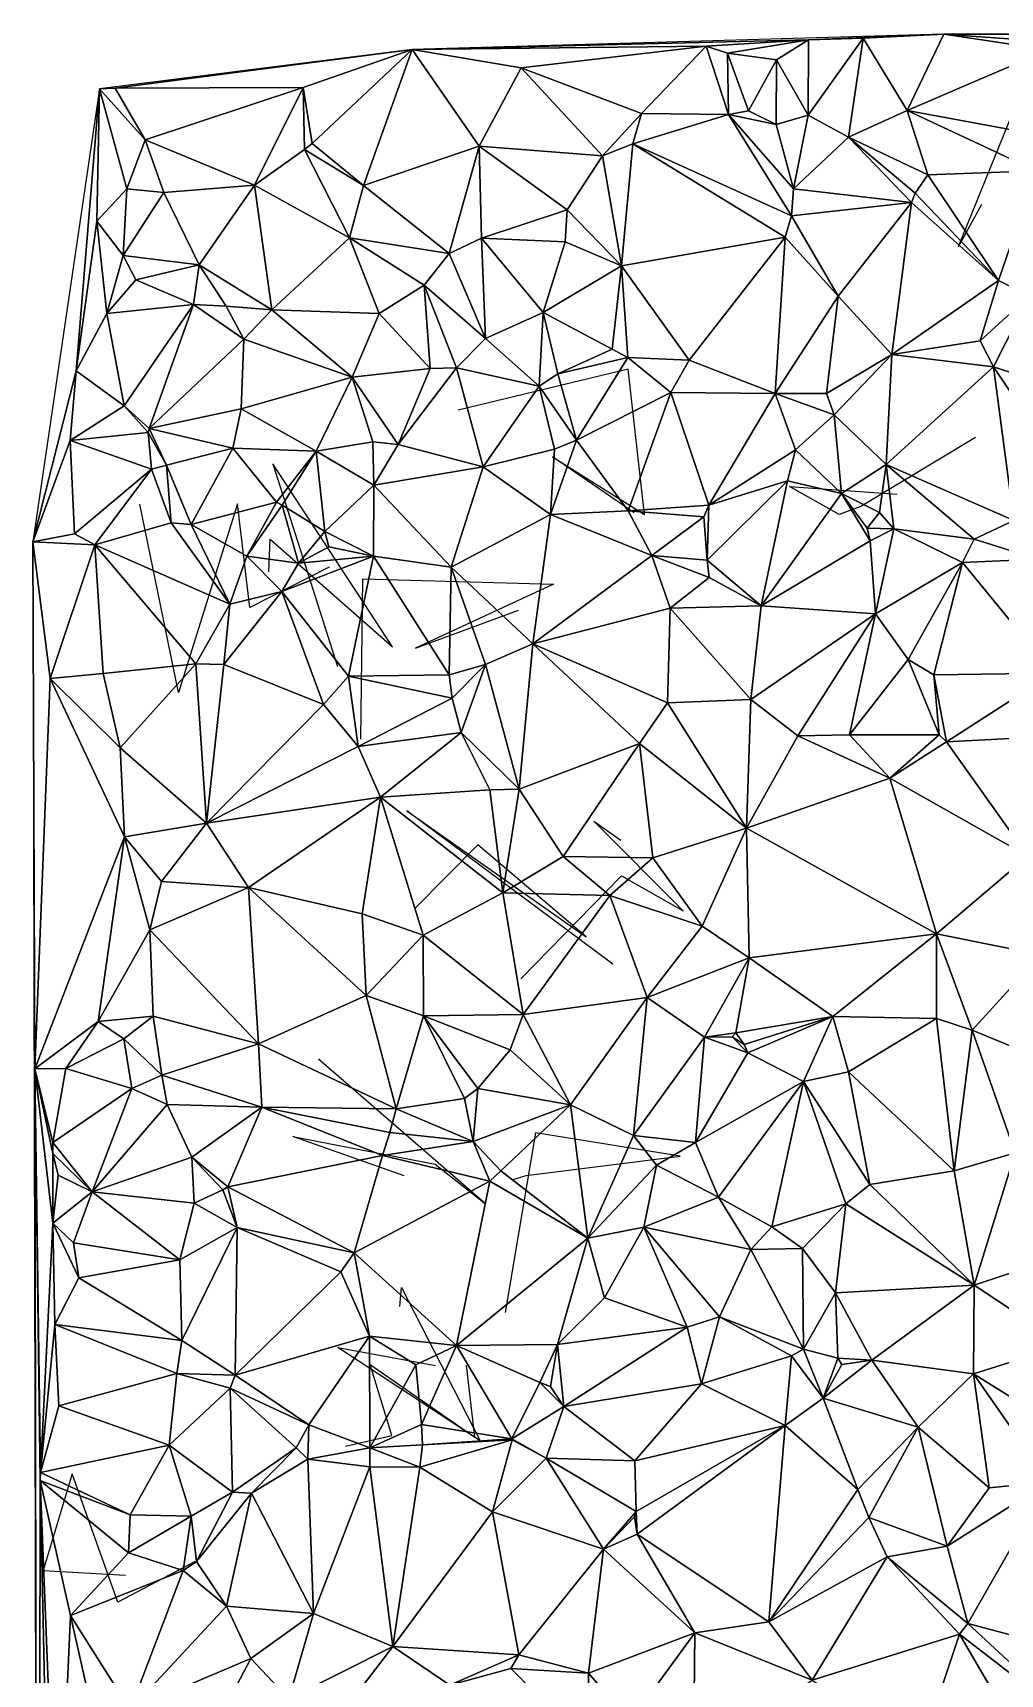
# Model space of a CAD drawing. Header units: metres. Extents: x -15.5 to 15, y -15.7 to 15.
# Drawn here: x -14.99 to -6.21, y 0.09 to 14.99 of the extents above; entities that cross this region are included whole.
import ezdxf

# ---------------------------------------------------------------- set-up
doc = ezdxf.new("R2010")
doc.units = ezdxf.units.M
doc.layers.add('CRACKS', color=1, linetype='Continuous')
doc.layers.add('STREET_MESH', color=7, linetype='Continuous')

msp = doc.modelspace()

# ---------------------------------------------------------------- linework, layer by layer
at = {"layer": 'CRACKS'}
for points in [[(-6.38, 13.43, 0.1), (-6.589, 13.05, 0.1), (-6.098, 14.258, 0.1), (-5.732, 13.094, 0.1), (-5.755, 13.486, 0.1)], [(-9.532, 10.633, 0.1), (-10.274, 11.141, 0.1), (-9.438, 10.619, 0.1), (-9.586, 11.937, 0.1), (-11.129, 11.565, 0.1)], [(-6.434, 11.316, 0.1), (-7.473, 10.69, 0.1), (-7.672, 10.617, 0.1), (-8.122, 10.873, 0.1), (-7.145, 10.802, 0.1)], [(-12.849, 10.096, 0.1), (-12.837, 10.393, 0.1), (-11.727, 9.418, 0.1), (-12.811, 11.079, 0.1), (-12.226, 9.239, 0.1)], [(-12.302, 10.14, 0.1), (-13.022, 9.773, 0.1), (-13.134, 10.714, 0.1), (-13.67, 9.003, 0.1), (-14.021, 10.711, 0.1)], [(-12.013, 8.578, 0.1), (-11.994, 10.035, 0.1), (-10.265, 9.985, 0.1), (-11.516, 9.404, 0.1), (-10.583, 9.75, 0.1)], [(-9.725, 6.537, 0.1), (-11.597, 7.929, 0.1), (-9.968, 6.784, 0.1), (-10.95, 7.618, 0.1), (-11.521, 7.044, 0.1)], [(-10.56, 6.403, 0.1), (-9.648, 7.339, 0.1), (-9.087, 7.021, 0.1), (-9.897, 7.835, 0.1), (-9.653, 7.662, 0.1)], [(-11.62, 4.616, 0.1), (-12.63, 4.973, 0.1), (-11.338, 4.72, 0.1), (-10.882, 4.36, 0.1), (-12.399, 5.674, 0.1)], [(-10.631, 4.583, 0.1), (-10.513, 4.619, 0.1), (-9.113, 4.794, 0.1), (-10.429, 5.004, 0.1), (-10.703, 3.376, 0.1)], [(-11.66, 3.429, 0.1), (-11.644, 3.602, 0.1), (-10.93, 2.211, 0.1), (-12.222, 3.058, 0.1), (-11.337, 2.893, 0.1)], [(-12.154, 2.162, 0.1), (-11.733, 2.258, 0.1), (-11.929, 2.903, 0.1), (-10.977, 2.243, 0.1), (-11.055, 2.898, 0.1)], [(-13.518, 1.115, 0.1), (-14.218, 0.745, 0.1), (-14.635, 1.91, 0.1), (-14.898, 1.034, 0.1), (-14.151, 0.99, 0.1)]]:
    msp.add_polyline3d(points, dxfattribs=at)
at = {"layer": 'STREET_MESH'}
for points in [[(-7.95, 14.926), (-6.72, 14.978), (-11.546, 14.838)], [(-8.878, 14.87), (-7.95, 14.926), (-11.546, 14.838)], [(-8.686, 14.805), (-7.95, 14.926), (-8.878, 14.87)], [(-7.95, 14.926), (-8.686, 14.805), (-8.239, 14.745)], [(-7.951, 14.242), (-7.95, 14.926), (-8.239, 14.745)], [(-7.95, 14.926), (-7.951, 14.242), (-7.453, 14.942)], [(-7.951, 14.242), (-7.585, 14.042), (-7.453, 14.942)], [(-6.72, 14.978), (-7.95, 14.926), (-7.453, 14.942)], [(-7.585, 14.042), (-7.053, 14.285), (-7.453, 14.942)], [(-7.053, 14.285), (-6.72, 14.978), (-7.453, 14.942)], [(-6.72, 14.978), (-7.053, 14.285), (-5.77, 14.834)], [(-6.72, 14.978), (0.881, 14.967), (2.679, 14.99)], [(-3.368, 14.735), (-6.72, 14.978), (-5.77, 14.834)], [(-6.72, 14.978), (-3.368, 14.735), (0.881, 14.967)], [(-14.243, 14.488), (-11.546, 14.838), (-14.385, 14.48)], [(-14.243, 14.488), (-12.538, 14.494), (-11.546, 14.838)], [(-12.538, 14.494), (-12.454, 13.984), (-11.546, 14.838)], [(-12.454, 13.984), (-11.989, 13.604), (-11.546, 14.838)], [(-11.989, 13.604), (-10.94, 13.962), (-11.546, 14.838)], [(-10.557, 14.671), (-8.878, 14.87), (-11.546, 14.838)], [(-10.94, 13.962), (-10.557, 14.671), (-11.546, 14.838)], [(-10.557, 14.671), (-9.464, 14.257), (-8.878, 14.87)], [(-9.464, 14.257), (-8.676, 14.248), (-8.878, 14.87)], [(-8.676, 14.248), (-8.686, 14.805), (-8.878, 14.87)], [(-8.686, 14.805), (-8.493, 14.282), (-8.239, 14.745)], [(-8.493, 14.282), (-8.686, 14.805), (-8.676, 14.248)], [(-7.053, 14.285), (-5.661, 14.029), (-5.77, 14.834)], [(-10.557, 14.671), (-10.94, 13.962), (-9.82, 13.874)], [(-9.464, 14.257), (-10.557, 14.671), (-9.82, 13.874)], [(-8.493, 14.282), (-8.243, 14.158), (-8.239, 14.745)], [(-8.243, 14.158), (-7.951, 14.242), (-8.239, 14.745)], [(-14.598, 11.923), (-14.385, 14.48), (-14.991, 10.37)], [(-14.598, 11.923), (-14.41, 13.279), (-14.385, 14.48)], [(-14.41, 13.279), (-14.138, 13.574), (-14.385, 14.48)], [(-13.972, 14.017), (-14.243, 14.488), (-14.385, 14.48)], [(-14.138, 13.574), (-13.972, 14.017), (-14.385, 14.48)], [(-14.243, 14.488), (-13.972, 14.017), (-12.538, 14.494)], [(-12.538, 14.494), (-13.972, 14.017), (-12.978, 13.607)], [(-12.526, 13.931), (-12.538, 14.494), (-12.978, 13.607)], [(-12.526, 13.931), (-12.454, 13.984), (-12.538, 14.494)], [(-9.543, 13.981), (-9.464, 14.257), (-9.82, 13.874)], [(-9.464, 14.257), (-9.543, 13.981), (-8.676, 14.248)], [(-9.543, 13.981), (-8.105, 13.33), (-8.676, 14.248)], [(-8.243, 14.158), (-8.493, 14.282), (-8.676, 14.248)], [(-8.085, 13.574), (-8.243, 14.158), (-8.676, 14.248)], [(-8.105, 13.33), (-8.085, 13.574), (-8.676, 14.248)], [(-8.085, 13.574), (-7.951, 14.242), (-8.243, 14.158)], [(-7.951, 14.242), (-8.085, 13.574), (-7.585, 14.042)], [(-7.585, 14.042), (-6.866, 13.702), (-7.053, 14.285)], [(-7.053, 14.285), (-5.882, 13.736), (-5.661, 14.029)], [(-7.053, 14.285), (-6.866, 13.702), (-5.882, 13.736)], [(-14.138, 13.574), (-13.801, 13.54), (-13.972, 14.017)], [(-13.972, 14.017), (-13.801, 13.54), (-12.978, 13.607)], [(-7.585, 14.042), (-8.085, 13.574), (-7.014, 13.45)], [(-7.585, 14.042), (-6.982, 13.533), (-6.866, 13.702)], [(-6.982, 13.533), (-7.585, 14.042), (-7.014, 13.45)], [(-12.116, 13.129), (-12.526, 13.931), (-12.978, 13.607)], [(-12.526, 13.931), (-11.989, 13.604), (-12.454, 13.984)], [(-11.989, 13.604), (-12.526, 13.931), (-12.116, 13.129)], [(-11.989, 13.604), (-11.211, 12.986), (-10.94, 13.962)], [(-11.211, 12.986), (-10.918, 13.125), (-10.94, 13.962)], [(-10.94, 13.962), (-10.14, 13.383), (-9.82, 13.874)], [(-10.918, 13.125), (-10.14, 13.383), (-10.94, 13.962)], [(-10.14, 13.383), (-9.646, 12.876), (-9.82, 13.874)], [(-9.646, 12.876), (-9.543, 13.981), (-9.82, 13.874)], [(-8.16, 13.135), (-9.543, 13.981), (-9.646, 12.876)], [(-8.16, 13.135), (-8.105, 13.33), (-9.543, 13.981)], [(-6.866, 13.702), (-6.224, 12.741), (-5.882, 13.736)], [(-6.224, 12.741), (-5.942, 12.604), (-5.882, 13.736)], [(-14.138, 13.574), (-14.41, 13.279), (-14.17, 12.97)], [(-13.801, 13.54), (-14.138, 13.574), (-14.17, 12.97)], [(-13.801, 13.54), (-13.482, 12.885), (-12.978, 13.607)], [(-13.482, 12.885), (-12.821, 12.475), (-12.978, 13.607)], [(-12.821, 12.475), (-12.116, 13.129), (-12.978, 13.607)], [(-11.211, 12.986), (-11.989, 13.604), (-12.116, 13.129)], [(-8.085, 13.574), (-8.105, 13.33), (-7.014, 13.45)], [(-6.866, 13.702), (-6.982, 13.533), (-6.224, 12.741)], [(-13.482, 12.885), (-13.801, 13.54), (-14.17, 12.97)], [(-8.105, 13.33), (-7.68, 12.598), (-7.014, 13.45)], [(-7.014, 13.45), (-7.68, 12.598), (-7.193, 12.071)], [(-6.224, 12.741), (-7.014, 13.45), (-7.193, 12.071)], [(-6.982, 13.533), (-7.014, 13.45), (-6.224, 12.741)], [(-14.318, 12.441), (-14.41, 13.279), (-14.598, 11.923)], [(-14.41, 13.279), (-14.318, 12.441), (-14.17, 12.97)], [(-10.14, 13.383), (-10.918, 13.125), (-10.158, 13.094)], [(-9.646, 12.876), (-10.14, 13.383), (-10.158, 13.094)], [(-7.68, 12.598), (-8.105, 13.33), (-8.16, 13.135)], [(-12.116, 13.129), (-12.821, 12.475), (-11.847, 12.441)], [(-11.438, 12.7), (-12.116, 13.129), (-11.847, 12.441)], [(-11.438, 12.7), (-11.211, 12.986), (-12.116, 13.129)], [(-10.882, 12.216), (-10.918, 13.125), (-11.211, 12.986)], [(-10.158, 13.094), (-10.918, 13.125), (-10.359, 12.452)], [(-10.918, 13.125), (-10.882, 12.216), (-10.359, 12.452)], [(-8.16, 13.135), (-9.646, 12.876), (-9.033, 12.02)], [(-8.252, 11.716), (-8.16, 13.135), (-9.033, 12.02)], [(-7.68, 12.598), (-8.16, 13.135), (-8.252, 11.716)], [(-14.318, 12.441), (-14.055, 12.747), (-14.17, 12.97)], [(-14.055, 12.747), (-13.482, 12.885), (-14.17, 12.97)], [(-11.438, 12.7), (-10.882, 12.216), (-11.211, 12.986)], [(-9.646, 12.876), (-10.158, 13.094), (-10.359, 12.452)], [(-14.055, 12.747), (-13.533, 12.524), (-13.482, 12.885)], [(-13.482, 12.885), (-13.533, 12.524), (-13.235, 12.51)], [(-12.821, 12.475), (-13.482, 12.885), (-13.235, 12.51)], [(-9.733, 12.119), (-9.646, 12.876), (-10.359, 12.452)], [(-9.733, 12.119), (-9.588, 12.042), (-9.646, 12.876)], [(-9.646, 12.876), (-9.588, 12.042), (-9.033, 12.02)], [(-13.533, 12.524), (-14.055, 12.747), (-14.318, 12.441)], [(-11.385, 11.942), (-11.438, 12.7), (-11.847, 12.441)], [(-11.438, 12.7), (-11.385, 11.942), (-11.144, 11.95)], [(-10.882, 12.216), (-11.438, 12.7), (-11.144, 11.95)], [(-6.39, 12.195), (-6.224, 12.741), (-7.193, 12.071)], [(-6.39, 12.195), (-5.942, 12.604), (-6.224, 12.741)], [(-13.533, 12.524), (-14.318, 12.441), (-14.163, 11.605)], [(-13.936, 11.398), (-13.533, 12.524), (-14.163, 11.605)], [(-13.074, 12.21), (-13.533, 12.524), (-13.936, 11.398)], [(-13.533, 12.524), (-13.074, 12.21), (-13.235, 12.51)], [(-7.785, 11.715), (-7.68, 12.598), (-8.252, 11.716)], [(-7.68, 12.598), (-7.785, 11.715), (-7.193, 12.071)], [(-5.942, 12.604), (-6.39, 12.195), (-6.27, 11.957)], [(-5.607, 11.741), (-5.942, 12.604), (-6.27, 11.957)], [(-14.163, 11.605), (-14.318, 12.441), (-14.598, 11.923)], [(-13.074, 12.21), (-12.821, 12.475), (-13.235, 12.51)], [(-12.093, 11.865), (-12.821, 12.475), (-13.074, 12.21)], [(-12.821, 12.475), (-12.093, 11.865), (-11.847, 12.441)], [(-12.093, 11.865), (-11.385, 11.942), (-11.847, 12.441)], [(-10.882, 12.216), (-10.393, 11.784), (-10.359, 12.452)], [(-10.393, 11.784), (-10.224, 11.894), (-10.359, 12.452)], [(-10.224, 11.894), (-9.733, 12.119), (-10.359, 12.452)], [(-10.393, 11.784), (-10.882, 12.216), (-11.144, 11.95)], [(-13.074, 12.21), (-13.936, 11.398), (-13.099, 11.577)], [(-12.093, 11.865), (-13.074, 12.21), (-13.099, 11.577)], [(-9.588, 12.042), (-9.733, 12.119), (-10.224, 11.894)], [(-7.785, 11.715), (-7.716, 11.521), (-7.193, 12.071)], [(-7.716, 11.521), (-7.244, 11.071), (-7.193, 12.071)], [(-7.244, 11.071), (-6.27, 11.957), (-7.193, 12.071)], [(-6.27, 11.957), (-6.39, 12.195), (-7.193, 12.071)], [(-14.652, 11.29), (-14.598, 11.923), (-14.991, 10.37)], [(-14.652, 11.29), (-14.163, 11.605), (-14.598, 11.923)], [(-11.675, 11.252), (-11.385, 11.942), (-12.093, 11.865)], [(-11.675, 11.252), (-10.903, 11.049), (-11.144, 11.95)], [(-11.385, 11.942), (-11.675, 11.252), (-11.144, 11.95)], [(-10.903, 11.049), (-10.393, 11.784), (-11.144, 11.95)], [(-10.055, 11.291), (-9.588, 12.042), (-10.224, 11.894)], [(-9.588, 12.042), (-10.055, 11.291), (-9.198, 11.724)], [(-9.588, 12.042), (-9.198, 11.724), (-9.033, 12.02)], [(-9.198, 11.724), (-8.252, 11.716), (-9.033, 12.02)], [(-7.244, 11.071), (-6.085, 10.564), (-6.27, 11.957)], [(-5.624, 11), (-5.607, 11.741), (-6.27, 11.957)], [(-6.085, 10.564), (-5.624, 11), (-6.27, 11.957)], [(-12.42, 11.192), (-12.093, 11.865), (-13.099, 11.577)], [(-12.42, 11.192), (-11.905, 11.278), (-12.093, 11.865)], [(-11.905, 11.278), (-11.675, 11.252), (-12.093, 11.865)], [(-10.393, 11.784), (-10.903, 11.049), (-10.256, 11.211)], [(-10.055, 11.291), (-10.224, 11.894), (-10.393, 11.784)], [(-10.055, 11.291), (-10.393, 11.784), (-10.256, 11.211)], [(-10.055, 11.291), (-9.585, 10.65), (-9.198, 11.724)], [(-9.585, 10.65), (-8.855, 10.701), (-9.198, 11.724)], [(-8.855, 10.701), (-8.252, 11.716), (-9.198, 11.724)], [(-8.066, 11.205), (-8.252, 11.716), (-8.855, 10.701)], [(-8.066, 11.205), (-7.716, 11.521), (-8.252, 11.716)], [(-7.716, 11.521), (-7.785, 11.715), (-8.252, 11.716)], [(-13.943, 11.363), (-14.163, 11.605), (-14.652, 11.29)], [(-13.943, 11.363), (-13.936, 11.398), (-14.163, 11.605)], [(-13.936, 11.398), (-13.174, 11.221), (-13.099, 11.577)], [(-13.174, 11.221), (-12.42, 11.192), (-13.099, 11.577)], [(-7.65, 10.807), (-7.716, 11.521), (-8.066, 11.205)], [(-7.716, 11.521), (-7.65, 10.807), (-7.244, 11.071)], [(-13.943, 11.363), (-14.652, 11.29), (-13.915, 11.029)], [(-13.943, 11.363), (-13.779, 11.065), (-13.936, 11.398)], [(-13.779, 11.065), (-13.943, 11.363), (-13.915, 11.029)], [(-13.779, 11.065), (-13.174, 11.221), (-13.936, 11.398)], [(-14.612, 10.442), (-14.652, 11.29), (-14.991, 10.37)], [(-14.652, 11.29), (-14.612, 10.442), (-13.915, 11.029)], [(-13.554, 10.528), (-13.174, 11.221), (-13.779, 11.065)], [(-13.174, 11.221), (-13.554, 10.528), (-12.778, 10.731)], [(-12.42, 11.192), (-13.174, 11.221), (-12.778, 10.731)], [(-12.726, 10.701), (-12.42, 11.192), (-12.778, 10.731)], [(-12.726, 10.701), (-12.339, 10.463), (-12.42, 11.192)], [(-11.905, 11.278), (-12.42, 11.192), (-11.895, 10.884)], [(-12.42, 11.192), (-12.339, 10.463), (-11.895, 10.884)], [(-11.675, 11.252), (-11.905, 11.278), (-11.895, 10.884)], [(-10.903, 11.049), (-11.675, 11.252), (-11.895, 10.884)], [(-10.903, 11.049), (-10.292, 10.619), (-10.256, 11.211)], [(-10.292, 10.619), (-10.055, 11.291), (-10.256, 11.211)], [(-10.292, 10.619), (-9.585, 10.65), (-10.055, 11.291)], [(-8.141, 10.922), (-8.066, 11.205), (-8.855, 10.701)], [(-7.65, 10.807), (-8.066, 11.205), (-8.141, 10.922)], [(-14.612, 10.442), (-14.427, 10.342), (-13.915, 11.029)], [(-14.427, 10.342), (-13.734, 10.543), (-13.915, 11.029)], [(-13.734, 10.543), (-13.779, 11.065), (-13.915, 11.029)], [(-13.734, 10.543), (-13.554, 10.528), (-13.779, 11.065)], [(-11.192, 10.139), (-10.903, 11.049), (-11.895, 10.884)], [(-10.292, 10.619), (-10.903, 11.049), (-11.192, 10.139)], [(-7.65, 10.807), (-7.306, 10.637), (-7.244, 11.071)], [(-7.306, 10.637), (-7.175, 10.489), (-7.244, 11.071)], [(-7.244, 11.071), (-6.444, 10.394), (-6.085, 10.564)], [(-7.175, 10.489), (-6.444, 10.394), (-7.244, 11.071)], [(-12.339, 10.463), (-11.899, 10.239), (-11.895, 10.884)], [(-11.899, 10.239), (-11.192, 10.139), (-11.895, 10.884)], [(-8.869, 10.203), (-8.141, 10.922), (-8.855, 10.701)], [(-8.869, 10.203), (-8.379, 9.789), (-8.141, 10.922)], [(-8.379, 9.789), (-7.65, 10.807), (-8.141, 10.922)], [(-12.778, 10.731), (-13.554, 10.528), (-13.048, 10.239)], [(-12.726, 10.701), (-12.778, 10.731), (-13.048, 10.239)], [(-7.391, 10.378), (-7.65, 10.807), (-8.379, 9.789)], [(-7.65, 10.807), (-7.417, 10.494), (-7.306, 10.637)], [(-7.391, 10.378), (-7.417, 10.494), (-7.65, 10.807)], [(-12.579, 10.175), (-12.726, 10.701), (-13.048, 10.239)], [(-12.579, 10.175), (-12.339, 10.463), (-12.726, 10.701)], [(-10.452, 9.444), (-10.292, 10.619), (-11.192, 10.139)], [(-10.452, 9.444), (-9.372, 10.246), (-10.292, 10.619)], [(-9.372, 10.246), (-9.585, 10.65), (-10.292, 10.619)], [(-9.585, 10.65), (-8.901, 10.596), (-8.855, 10.701)], [(-9.372, 10.246), (-8.901, 10.596), (-9.585, 10.65)], [(-8.869, 10.203), (-8.901, 10.596), (-9.372, 10.246)], [(-8.901, 10.596), (-8.869, 10.203), (-8.855, 10.701)], [(-7.417, 10.494), (-7.175, 10.489), (-7.306, 10.637)], [(-14.427, 10.342), (-14.612, 10.442), (-14.991, 10.37)], [(-13.203, 9.803), (-13.734, 10.543), (-14.427, 10.342)], [(-13.203, 9.803), (-13.554, 10.528), (-13.734, 10.543)], [(-13.554, 10.528), (-13.203, 9.803), (-13.048, 10.239)], [(-12.579, 10.175), (-12.304, 10.323), (-12.339, 10.463)], [(-12.339, 10.463), (-12.304, 10.323), (-11.899, 10.239)], [(-7.417, 10.494), (-7.391, 10.378), (-7.175, 10.489)], [(-7.175, 10.489), (-7.391, 10.378), (-7.34, 9.717)], [(-6.55, 10.183), (-7.175, 10.489), (-7.34, 9.717)], [(-6.444, 10.394), (-7.175, 10.489), (-6.55, 10.183)], [(-6.444, 10.394), (-5.868, 10.213), (-6.085, 10.564)], [(-14.942, -10.753), (-14.972, 5.587), (-14.991, 10.37)], [(-14.972, 5.587), (-14.835, 9.13), (-14.991, 10.37)], [(-14.835, 9.13), (-14.427, 10.342), (-14.991, 10.37)], [(-14.351, 9.175), (-14.427, 10.342), (-14.835, 9.13)], [(-13.51, 9.262), (-14.427, 10.342), (-14.351, 9.175)], [(-13.51, 9.262), (-13.203, 9.803), (-14.427, 10.342)], [(-12.304, 10.323), (-12.579, 10.175), (-11.899, 10.239)], [(-7.391, 10.378), (-8.379, 9.789), (-7.34, 9.717)], [(-6.444, 10.394), (-6.55, 10.183), (-5.868, 10.213)], [(-13.048, 10.239), (-13.203, 9.803), (-12.732, 9.919)], [(-12.579, 10.175), (-13.048, 10.239), (-12.732, 9.919)], [(-12.126, 9.15), (-11.899, 10.239), (-12.732, 9.919)], [(-11.899, 10.239), (-12.579, 10.175), (-12.732, 9.919)], [(-12.126, 9.15), (-11.21, 9.161), (-11.899, 10.239)], [(-11.899, 10.239), (-11.21, 9.161), (-11.192, 10.139)], [(-11.192, 10.139), (-11.21, 9.161), (-10.883, 9.255)], [(-10.452, 9.444), (-11.192, 10.139), (-10.883, 9.255)], [(-9.206, 9.767), (-9.372, 10.246), (-10.452, 9.444)], [(-8.851, 10.046), (-8.869, 10.203), (-9.372, 10.246)], [(-9.206, 9.767), (-8.851, 10.046), (-9.372, 10.246)], [(-8.869, 10.203), (-8.851, 10.046), (-8.379, 9.789)], [(-7.045, 9.302), (-6.55, 10.183), (-7.34, 9.717)], [(-6.55, 10.183), (-7.045, 9.302), (-6.812, 9.163)], [(-6.55, 10.183), (-6.812, 9.163), (-5.729, 9.178)], [(-5.868, 10.213), (-6.55, 10.183), (-5.729, 9.178)], [(-8.851, 10.046), (-9.206, 9.767), (-8.379, 9.789)], [(-13.257, 9.257), (-12.351, 8.892), (-12.732, 9.919)], [(-13.203, 9.803), (-13.257, 9.257), (-12.732, 9.919)], [(-12.351, 8.892), (-12.126, 9.15), (-12.732, 9.919)], [(-13.203, 9.803), (-13.51, 9.262), (-13.257, 9.257)], [(-9.23, 8.909), (-9.206, 9.767), (-10.452, 9.444)], [(-9.206, 9.767), (-9.23, 8.909), (-8.474, 8.938)], [(-8.379, 9.789), (-9.206, 9.767), (-8.474, 8.938)], [(-8.379, 9.789), (-8.474, 8.938), (-7.34, 9.717)], [(-8.474, 8.938), (-8.045, 8.609), (-7.34, 9.717)], [(-8.045, 8.609), (-7.577, 8.619), (-7.34, 9.717)], [(-7.577, 8.619), (-7.045, 9.302), (-7.34, 9.717)], [(-10.576, 8.124), (-10.452, 9.444), (-10.883, 9.255)], [(-10.452, 9.444), (-10.576, 8.124), (-9.483, 8.54)], [(-9.23, 8.909), (-10.452, 9.444), (-9.483, 8.54)], [(-14.198, 8.501), (-13.51, 9.262), (-14.351, 9.175)], [(-13.51, 9.262), (-14.198, 8.501), (-13.413, 7.816)], [(-13.257, 9.257), (-13.51, 9.262), (-13.413, 7.816)], [(-12.351, 8.892), (-13.257, 9.257), (-13.413, 7.816)], [(-11.21, 9.161), (-11.183, 8.951), (-10.883, 9.255)], [(-10.883, 9.255), (-11.183, 8.951), (-11.101, 8.639)], [(-10.576, 8.124), (-10.883, 9.255), (-11.101, 8.639)], [(-7.045, 9.302), (-7.577, 8.619), (-6.763, 8.618)], [(-6.812, 9.163), (-7.045, 9.302), (-6.763, 8.618)], [(-14.159, 7.693), (-14.835, 9.13), (-14.972, 5.587)], [(-14.198, 8.501), (-14.351, 9.175), (-14.835, 9.13)], [(-14.159, 7.693), (-14.198, 8.501), (-14.835, 9.13)], [(-12.126, 9.15), (-12.351, 8.892), (-12.037, 8.512)], [(-11.21, 9.161), (-12.126, 9.15), (-11.183, 8.951)], [(-11.183, 8.951), (-12.126, 9.15), (-12.037, 8.512)], [(-6.812, 9.163), (-6.697, 8.555), (-5.729, 9.178)], [(-6.697, 8.555), (-6.812, 9.163), (-6.763, 8.618)], [(-5.729, 9.178), (-6.697, 8.555), (-5.422, 8.621)], [(-11.183, 8.951), (-12.037, 8.512), (-11.101, 8.639)], [(-12.037, 8.512), (-12.351, 8.892), (-13.413, 7.816)], [(-9.23, 8.909), (-9.483, 8.54), (-8.513, 7.771)], [(-8.474, 8.938), (-9.23, 8.909), (-8.513, 7.771)], [(-8.045, 8.609), (-8.474, 8.938), (-8.513, 7.771)], [(-14.198, 8.501), (-14.159, 7.693), (-13.413, 7.816)], [(-11.835, 8.053), (-12.037, 8.512), (-13.413, 7.816)], [(-12.037, 8.512), (-11.835, 8.053), (-11.101, 8.639)], [(-11.835, 8.053), (-10.842, 8.12), (-11.101, 8.639)], [(-10.842, 8.12), (-10.576, 8.124), (-11.101, 8.639)], [(-10.576, 8.124), (-10.178, 7.515), (-9.483, 8.54)], [(-10.178, 7.515), (-9.364, 7.501), (-9.483, 8.54)], [(-9.483, 8.54), (-9.364, 7.501), (-8.513, 7.771)], [(-7.211, 8.224), (-8.045, 8.609), (-8.513, 7.771)], [(-7.577, 8.619), (-8.045, 8.609), (-7.211, 8.224)], [(-6.763, 8.618), (-7.577, 8.619), (-7.211, 8.224)], [(-6.697, 8.555), (-6.763, 8.618), (-7.211, 8.224)], [(-5.958, 7.518), (-6.697, 8.555), (-7.211, 8.224)], [(-6.697, 8.555), (-5.958, 7.518), (-5.422, 8.621)], [(-6.787, 6.812), (-7.211, 8.224), (-8.513, 7.771)], [(-5.958, 7.518), (-7.211, 8.224), (-6.787, 6.812)], [(-13.032, 7.233), (-11.835, 8.053), (-13.413, 7.816)], [(-11.835, 8.053), (-13.032, 7.233), (-12.002, 6.994)], [(-11.446, 6.799), (-11.835, 8.053), (-12.002, 6.994)], [(-10.723, 7.183), (-10.842, 8.12), (-11.835, 8.053)], [(-11.446, 6.799), (-10.723, 7.183), (-11.835, 8.053)], [(-10.723, 7.183), (-10.576, 8.124), (-10.842, 8.12)], [(-10.576, 8.124), (-10.723, 7.183), (-10.178, 7.515)], [(-14.159, 7.693), (-13.824, 7.286), (-13.413, 7.816)], [(-13.824, 7.286), (-13.032, 7.233), (-13.413, 7.816)], [(-9.364, 7.501), (-8.914, 6.882), (-8.513, 7.771)], [(-8.914, 6.882), (-8.487, 6.594), (-8.513, 7.771)], [(-8.487, 6.594), (-6.787, 6.812), (-8.513, 7.771)], [(-14.398, 6.017), (-14.159, 7.693), (-14.972, 5.587)], [(-14.159, 7.693), (-14.398, 6.017), (-13.929, 6.848)], [(-13.824, 7.286), (-14.159, 7.693), (-13.929, 6.848)], [(-10.178, 7.515), (-10.723, 7.183), (-9.752, 7.161)], [(-9.364, 7.501), (-10.178, 7.515), (-9.752, 7.161)], [(-8.914, 6.882), (-9.364, 7.501), (-9.752, 7.161)], [(-5.839, 6.621), (-5.958, 7.518), (-6.787, 6.812)], [(-13.032, 7.233), (-13.824, 7.286), (-13.929, 6.848)], [(-13.032, 7.233), (-13.929, 6.848), (-12.941, 5.813)], [(-11.964, 6.252), (-13.032, 7.233), (-12.941, 5.813)], [(-13.032, 7.233), (-11.964, 6.252), (-12.002, 6.994)], [(-10.723, 7.183), (-11.446, 6.799), (-10.539, 6.08)], [(-10.723, 7.183), (-10.539, 6.08), (-9.752, 7.161)], [(-10.539, 6.08), (-9.414, 6.233), (-9.752, 7.161)], [(-9.414, 6.233), (-8.914, 6.882), (-9.752, 7.161)], [(-11.964, 6.252), (-11.446, 6.799), (-12.002, 6.994)], [(-8.487, 6.594), (-8.914, 6.882), (-9.414, 6.233)], [(-14.398, 6.017), (-13.898, 6.063), (-13.929, 6.848)], [(-13.929, 6.848), (-13.898, 6.063), (-12.941, 5.813)], [(-11.446, 6.799), (-11.964, 6.252), (-11.444, 6.067)], [(-11.446, 6.799), (-11.444, 6.067), (-10.539, 6.08)], [(-8.487, 6.594), (-7.729, 6.061), (-6.787, 6.812)], [(-7.729, 6.061), (-6.786, 6.043), (-6.787, 6.812)], [(-5.839, 6.621), (-6.787, 6.812), (-6.463, 5.936)], [(-6.787, 6.812), (-6.786, 6.043), (-6.463, 5.936)], [(-8.894, 5.875), (-8.487, 6.594), (-9.414, 6.233)], [(-8.487, 6.594), (-8.894, 5.875), (-8.609, 5.914)], [(-7.729, 6.061), (-8.487, 6.594), (-8.609, 5.914)], [(-5.789, 5.66), (-5.839, 6.621), (-6.463, 5.936)], [(-11.692, 5.222), (-11.964, 6.252), (-12.941, 5.813)], [(-11.444, 6.067), (-11.964, 6.252), (-11.692, 5.222)], [(-10.11, 5.259), (-9.414, 6.233), (-10.539, 6.08)], [(-9.414, 6.233), (-10.11, 5.259), (-9.537, 4.98)], [(-8.894, 5.875), (-9.414, 6.233), (-9.537, 4.98)], [(-14.691, 5.588), (-14.398, 6.017), (-14.972, 5.587)], [(-14.398, 6.017), (-14.691, 5.588), (-14.165, 5.859)], [(-13.898, 6.063), (-14.398, 6.017), (-14.165, 5.859)], [(-13.821, 5.528), (-13.898, 6.063), (-14.165, 5.859)], [(-13.898, 6.063), (-13.821, 5.528), (-12.941, 5.813)], [(-11.071, 5.318), (-11.444, 6.067), (-11.692, 5.222)], [(-11.444, 6.067), (-10.659, 5.76), (-10.539, 6.08)], [(-11.071, 5.318), (-10.951, 5.408), (-11.444, 6.067)], [(-10.951, 5.408), (-10.659, 5.76), (-11.444, 6.067)], [(-10.659, 5.76), (-10.11, 5.259), (-10.539, 6.08)], [(-8.533, 5.807), (-7.729, 6.061), (-8.609, 5.914)], [(-7.729, 6.061), (-8.533, 5.807), (-8.5, 5.732)], [(-7.729, 6.061), (-8.5, 5.732), (-7.994, 5.472)], [(-7.587, 5.559), (-7.729, 6.061), (-7.994, 5.472)], [(-6.786, 6.043), (-7.729, 6.061), (-7.587, 5.559)], [(-6.628, 4.66), (-6.786, 6.043), (-7.587, 5.559)], [(-6.786, 6.043), (-6.628, 4.66), (-6.463, 5.936)], [(-14.691, 5.588), (-14.091, 5.409), (-14.165, 5.859)], [(-14.091, 5.409), (-13.821, 5.528), (-14.165, 5.859)], [(-13.821, 5.528), (-12.913, 5.239), (-12.941, 5.813)], [(-12.913, 5.239), (-11.692, 5.222), (-12.941, 5.813)], [(-8.894, 5.875), (-9.537, 4.98), (-8.975, 4.919)], [(-8.5, 5.732), (-8.894, 5.875), (-8.975, 4.919)], [(-8.894, 5.875), (-8.643, 5.878), (-8.609, 5.914)], [(-8.643, 5.878), (-8.894, 5.875), (-8.5, 5.732)], [(-8.643, 5.878), (-8.533, 5.807), (-8.609, 5.914)], [(-8.533, 5.807), (-8.643, 5.878), (-8.5, 5.732)], [(-6.628, 4.66), (-6.074, 4.824), (-6.463, 5.936)], [(-6.074, 4.824), (-5.789, 5.66), (-6.463, 5.936)], [(-10.951, 5.408), (-10.11, 5.259), (-10.659, 5.76)], [(-7.994, 5.472), (-8.5, 5.732), (-8.975, 4.919)], [(-14.81, 4.918), (-14.691, 5.588), (-14.972, 5.587)], [(-14.942, -10.753), (-14.923, 1.851), (-14.972, 5.587)], [(-14.92, 1.924), (-14.809, 4.185), (-14.972, 5.587)], [(-14.923, 1.851), (-14.92, 1.924), (-14.972, 5.587)], [(-14.809, 4.185), (-14.81, 4.817), (-14.972, 5.587)], [(-14.81, 4.817), (-14.81, 4.918), (-14.972, 5.587)], [(-14.691, 5.588), (-14.81, 4.918), (-14.091, 5.409)], [(-13.772, 5.264), (-13.821, 5.528), (-14.091, 5.409)], [(-13.772, 5.264), (-12.913, 5.239), (-13.821, 5.528)], [(-7.587, 5.559), (-7.994, 5.472), (-7.392, 4.536)], [(-6.628, 4.66), (-7.587, 5.559), (-7.392, 4.536)], [(-14.091, 5.409), (-14.81, 4.918), (-14.452, 4.469)], [(-13.772, 5.264), (-14.091, 5.409), (-14.452, 4.469)], [(-10.951, 5.408), (-11.071, 5.318), (-10.993, 4.926)], [(-10.11, 5.259), (-10.951, 5.408), (-10.993, 4.926)], [(-8.766, 4.421), (-7.994, 5.472), (-8.975, 4.919)], [(-8.766, 4.421), (-8.281, 4.151), (-7.994, 5.472)], [(-8.281, 4.151), (-7.61, 4.362), (-7.994, 5.472)], [(-7.994, 5.472), (-7.61, 4.362), (-7.392, 4.536)], [(-13.547, 4.786), (-13.772, 5.264), (-14.452, 4.469)], [(-12.913, 5.239), (-13.772, 5.264), (-13.547, 4.786)], [(-13.22, 4.516), (-12.913, 5.239), (-13.547, 4.786)], [(-12.913, 5.239), (-13.22, 4.516), (-11.816, 4.801)], [(-11.751, 5.008), (-12.913, 5.239), (-11.816, 4.801)], [(-12.913, 5.239), (-11.751, 5.008), (-11.692, 5.222)], [(-11.692, 5.222), (-11.751, 5.008), (-10.993, 4.926)], [(-11.071, 5.318), (-11.692, 5.222), (-10.993, 4.926)], [(-10.743, 4.662), (-10.11, 5.259), (-10.993, 4.926)], [(-10.11, 5.259), (-10.743, 4.662), (-9.952, 4.048)], [(-9.537, 4.98), (-10.11, 5.259), (-9.952, 4.048)], [(-14.81, 4.918), (-14.81, 4.817), (-14.452, 4.469)], [(-11.751, 5.008), (-11.816, 4.801), (-10.993, 4.926)], [(-11.816, 4.801), (-10.842, 4.567), (-10.993, 4.926)], [(-10.842, 4.567), (-10.743, 4.662), (-10.993, 4.926)], [(-9.329, 4.712), (-9.537, 4.98), (-9.952, 4.048)], [(-9.537, 4.98), (-9.329, 4.712), (-8.975, 4.919)], [(-9.329, 4.712), (-8.766, 4.421), (-8.975, 4.919)], [(-14.81, 4.817), (-14.761, 4.621), (-14.452, 4.469)], [(-14.761, 4.621), (-14.81, 4.817), (-14.809, 4.185)], [(-13.525, 4.368), (-13.547, 4.786), (-14.452, 4.469)], [(-13.525, 4.368), (-13.266, 4.488), (-13.547, 4.786)], [(-13.266, 4.488), (-13.22, 4.516), (-13.547, 4.786)], [(-11.816, 4.801), (-13.22, 4.516), (-12.073, 3.916)], [(-10.842, 4.567), (-11.816, 4.801), (-12.073, 3.916)], [(-6.628, 4.66), (-6.445, 3.622), (-6.074, 4.824)], [(-6.074, 4.824), (-6.445, 3.622), (-5.582, 3.91)], [(-14.761, 4.621), (-14.809, 4.185), (-14.452, 4.469)], [(-10.743, 4.662), (-10.842, 4.567), (-9.952, 4.048)], [(-9.444, 4.148), (-9.329, 4.712), (-9.952, 4.048)], [(-9.444, 4.148), (-8.766, 4.421), (-9.329, 4.712)], [(-6.445, 3.622), (-6.628, 4.66), (-7.392, 4.536)], [(-14.809, 4.185), (-14.621, 4.008), (-14.452, 4.469)], [(-14.621, 4.008), (-13.657, 3.854), (-14.452, 4.469)], [(-13.657, 3.854), (-13.525, 4.368), (-14.452, 4.469)], [(-13.266, 4.488), (-13.525, 4.368), (-13.135, 4.146)], [(-13.22, 4.516), (-13.266, 4.488), (-13.135, 4.146)], [(-13.22, 4.516), (-13.135, 4.146), (-12.073, 3.916)], [(-11.146, 3.074), (-10.842, 4.567), (-12.073, 3.916)], [(-10.842, 4.567), (-11.146, 3.074), (-9.952, 4.048)], [(-7.61, 4.362), (-6.445, 3.622), (-7.392, 4.536)], [(-13.525, 4.368), (-13.657, 3.854), (-13.135, 4.146)], [(-9.444, 4.148), (-8.473, 3.948), (-8.766, 4.421)], [(-8.473, 3.948), (-8.281, 4.151), (-8.766, 4.421)], [(-7.61, 4.362), (-8.281, 4.151), (-8.003, 3.956)], [(-7.703, 3.553), (-7.61, 4.362), (-8.003, 3.956)], [(-7.703, 3.553), (-6.445, 3.622), (-7.61, 4.362)], [(-14.92, 1.924), (-14.79, 3.265), (-14.809, 4.185)], [(-14.79, 3.265), (-14.572, 3.688), (-14.809, 4.185)], [(-14.572, 3.688), (-14.621, 4.008), (-14.809, 4.185)], [(-13.135, 4.146), (-13.657, 3.854), (-13.638, 3.122)], [(-13.153, 2.805), (-13.135, 4.146), (-13.638, 3.122)], [(-13.153, 2.805), (-12.195, 3.745), (-13.135, 4.146)], [(-13.135, 4.146), (-12.195, 3.745), (-12.073, 3.916)], [(-11.146, 3.074), (-10.228, 3.083), (-9.952, 4.048)], [(-10.228, 3.083), (-9.8, 3.508), (-9.952, 4.048)], [(-9.8, 3.508), (-9.444, 4.148), (-9.952, 4.048)], [(-9.444, 4.148), (-9.8, 3.508), (-9.051, 3.241)], [(-8.758, 3.334), (-9.444, 4.148), (-9.051, 3.241)], [(-8.473, 3.948), (-9.444, 4.148), (-8.758, 3.334)], [(-8.281, 4.151), (-8.473, 3.948), (-8.003, 3.956)], [(-14.621, 4.008), (-14.572, 3.688), (-13.657, 3.854)], [(-12.195, 3.745), (-11.935, 3.16), (-12.073, 3.916)], [(-11.935, 3.16), (-11.146, 3.074), (-12.073, 3.916)], [(-8.473, 3.948), (-8.758, 3.334), (-7.995, 3.041)], [(-8.473, 3.948), (-7.995, 3.041), (-8.003, 3.956)], [(-7.995, 3.041), (-7.703, 3.553), (-8.003, 3.956)], [(-6.445, 3.622), (-5.623, 3.079), (-5.582, 3.91)], [(-13.657, 3.854), (-14.572, 3.688), (-13.638, 3.122)], [(-11.935, 3.16), (-12.195, 3.745), (-13.153, 2.805)], [(-14.572, 3.688), (-14.79, 3.265), (-13.638, 3.122)], [(-6.445, 3.622), (-7.703, 3.553), (-7.374, 2.942)], [(-6.451, 2.818), (-6.445, 3.622), (-7.374, 2.942)], [(-5.623, 3.079), (-6.445, 3.622), (-6.451, 2.818)], [(-9.8, 3.508), (-10.228, 3.083), (-9.051, 3.241)], [(-7.684, 2.96), (-7.703, 3.553), (-7.995, 3.041)], [(-7.703, 3.553), (-7.684, 2.96), (-7.374, 2.942)], [(-8.758, 3.334), (-9.051, 3.241), (-8.921, 2.726)], [(-8.104, 2.98), (-8.758, 3.334), (-8.921, 2.726)], [(-8.758, 3.334), (-8.104, 2.98), (-7.995, 3.041)], [(-14.92, 1.924), (-14.755, 2.527), (-14.79, 3.265)], [(-14.79, 3.265), (-13.684, 2.82), (-13.638, 3.122)], [(-14.755, 2.527), (-13.684, 2.82), (-14.79, 3.265)], [(-11.935, 3.16), (-13.153, 2.805), (-12.486, 2.356)], [(-11.933, 2.147), (-11.935, 3.16), (-12.486, 2.356)], [(-11.935, 3.16), (-11.515, 2.9), (-11.146, 3.074)], [(-11.515, 2.9), (-11.935, 3.16), (-11.933, 2.147)], [(-10.228, 3.083), (-10.171, 2.523), (-9.051, 3.241)], [(-9.051, 3.241), (-10.171, 2.523), (-8.921, 2.726)], [(-13.684, 2.82), (-13.153, 2.805), (-13.638, 3.122)], [(-11.515, 2.9), (-11.464, 2.358), (-11.146, 3.074)], [(-11.464, 2.358), (-10.643, 2.228), (-11.146, 3.074)], [(-10.389, 2.738), (-10.228, 3.083), (-11.146, 3.074)], [(-10.643, 2.228), (-10.389, 2.738), (-11.146, 3.074)], [(-10.389, 2.738), (-10.292, 2.702), (-10.228, 3.083)], [(-10.292, 2.702), (-10.171, 2.523), (-10.228, 3.083)], [(-8.161, 2.348), (-8.104, 2.98), (-8.921, 2.726)], [(-7.815, 2.596), (-8.104, 2.98), (-8.161, 2.348)], [(-7.995, 3.041), (-8.104, 2.98), (-7.815, 2.596)], [(-7.684, 2.96), (-7.995, 3.041), (-7.815, 2.596)], [(-5.427, 2.18), (-5.623, 3.079), (-6.451, 2.818)], [(-11.464, 2.358), (-11.515, 2.9), (-11.933, 2.147)], [(-7.646, 2.903), (-7.684, 2.96), (-7.815, 2.596)], [(-7.815, 2.596), (-6.955, 2.334), (-7.374, 2.942)], [(-7.646, 2.903), (-7.815, 2.596), (-7.374, 2.942)], [(-7.684, 2.96), (-7.646, 2.903), (-7.374, 2.942)], [(-6.955, 2.334), (-6.451, 2.818), (-7.374, 2.942)], [(-14.755, 2.527), (-13.754, 2.17), (-13.684, 2.82)], [(-13.754, 2.17), (-13.199, 2.688), (-13.684, 2.82)], [(-13.199, 2.688), (-13.754, 2.17), (-13.179, 1.743)], [(-13.684, 2.82), (-13.199, 2.688), (-13.153, 2.805)], [(-13.153, 2.805), (-13.199, 2.688), (-12.486, 2.356)], [(-12.601, 2.145), (-13.199, 2.688), (-13.179, 1.743)], [(-13.199, 2.688), (-12.601, 2.145), (-12.486, 2.356)], [(-10.643, 2.228), (-10.171, 2.523), (-10.389, 2.738)], [(-10.171, 2.523), (-10.292, 2.702), (-10.389, 2.738)], [(-10.171, 2.523), (-9.525, 2.029), (-8.921, 2.726)], [(-9.525, 2.029), (-8.161, 2.348), (-8.921, 2.726)], [(-6.31, 1.784), (-6.451, 2.818), (-6.955, 2.334)], [(-6.451, 2.818), (-6.31, 1.784), (-5.767, 1.839)], [(-5.427, 2.18), (-6.451, 2.818), (-5.767, 1.839)], [(-7.815, 2.596), (-8.161, 2.348), (-7.503, 1.768)], [(-6.955, 2.334), (-7.815, 2.596), (-7.503, 1.768)], [(-13.754, 2.17), (-14.755, 2.527), (-14.92, 1.924)], [(-10.171, 2.523), (-10.643, 2.228), (-10.332, 2.052)], [(-9.525, 2.029), (-10.171, 2.523), (-10.332, 2.052)], [(-12.601, 2.145), (-12.493, 2.045), (-12.486, 2.356)], [(-12.493, 2.045), (-11.933, 2.147), (-12.486, 2.356)], [(-11.453, 2.173), (-11.464, 2.358), (-11.933, 2.147)], [(-11.453, 2.173), (-10.643, 2.228), (-11.464, 2.358)], [(-9.525, 2.029), (-9.514, 1.57), (-8.161, 2.348)], [(-8.161, 2.348), (-9.514, 1.57), (-9.504, 1.363)], [(-8.308, 0.567), (-8.161, 2.348), (-9.504, 1.363)], [(-8.161, 2.348), (-8.308, 0.567), (-7.503, 1.768)], [(-7.403, 1.513), (-6.955, 2.334), (-7.503, 1.768)], [(-7.403, 1.513), (-6.691, 1.254), (-6.955, 2.334)], [(-6.691, 1.254), (-6.31, 1.784), (-6.955, 2.334)], [(-14.108, 1.539), (-13.754, 2.17), (-14.92, 1.924)], [(-13.754, 2.17), (-14.108, 1.539), (-13.553, 1.525)], [(-13.179, 1.743), (-13.754, 2.17), (-13.553, 1.525)], [(-13.006, 1.734), (-12.601, 2.145), (-13.179, 1.743)], [(-13.006, 1.734), (-12.493, 2.045), (-12.601, 2.145)], [(-12.493, 2.045), (-11.931, 1.975), (-11.933, 2.147)], [(-11.453, 2.173), (-11.933, 2.147), (-11.479, 1.97)], [(-11.933, 2.147), (-11.931, 1.975), (-11.479, 1.97)], [(-10.638, 2.218), (-11.453, 2.173), (-11.479, 1.97)], [(-10.818, 1.566), (-10.638, 2.218), (-11.479, 1.97)], [(-10.638, 2.218), (-10.643, 2.228), (-11.453, 2.173)], [(-10.638, 2.218), (-10.818, 1.566), (-10.332, 2.052)], [(-10.643, 2.228), (-10.638, 2.218), (-10.332, 2.052)], [(-12.493, 2.045), (-13.006, 1.734), (-12.443, 0.643)], [(-11.931, 1.975), (-12.493, 2.045), (-12.443, 0.643)], [(-11.722, 0.344), (-11.931, 1.975), (-12.443, 0.643)], [(-11.931, 1.975), (-11.722, 0.344), (-11.479, 1.97)], [(-11.722, 0.344), (-10.818, 1.566), (-11.479, 1.97)], [(-10.818, 1.566), (-9.811, 1.226), (-10.332, 2.052)], [(-9.514, 1.57), (-9.525, 2.029), (-10.332, 2.052)], [(-9.811, 1.226), (-9.514, 1.57), (-10.332, 2.052)], [(-14.923, 1.851), (-14.942, -10.753), (-14.823, -2.837)], [(-14.108, 1.539), (-14.92, 1.924), (-14.923, 1.851)], [(-14.771, -2.054), (-14.923, 1.851), (-14.823, -2.837)], [(-14.649, 0.625), (-14.923, 1.851), (-14.771, -2.054)], [(-14.122, 1.193), (-14.108, 1.539), (-14.923, 1.851)], [(-14.649, 0.625), (-14.122, 1.193), (-14.923, 1.851)], [(-6.691, 1.254), (-6.502, 0.553), (-5.767, 1.839)], [(-6.31, 1.784), (-6.691, 1.254), (-5.767, 1.839)], [(-5.767, 1.839), (-6.502, 0.553), (-5.015, 0.156)], [(-13.504, 1.115), (-13.179, 1.743), (-13.553, 1.525)], [(-13.504, 1.115), (-13.006, 1.734), (-13.179, 1.743)], [(-13.006, 1.734), (-13.504, 1.115), (-13.232, 0.71)], [(-13.006, 1.734), (-13.232, 0.71), (-12.443, 0.643)], [(-8.308, 0.567), (-7.403, 1.513), (-7.503, 1.768)], [(-14.108, 1.539), (-14.122, 1.193), (-13.553, 1.525)], [(-14.122, 1.193), (-13.627, 1.032), (-13.553, 1.525)], [(-13.627, 1.032), (-13.504, 1.115), (-13.553, 1.525)], [(-10.818, 1.566), (-11.722, 0.344), (-10.578, 0.269)], [(-9.811, 1.226), (-10.818, 1.566), (-10.578, 0.269)], [(-9.811, 1.226), (-9.528, 1.519), (-9.514, 1.57)], [(-9.528, 1.519), (-9.811, 1.226), (-9.504, 1.363)], [(-9.514, 1.57), (-9.528, 1.519), (-9.504, 1.363)], [(-7.236, 1.157), (-7.403, 1.513), (-8.308, 0.567)], [(-7.403, 1.513), (-7.236, 1.157), (-6.691, 1.254)], [(-9.811, 1.226), (-8.981, 0.467), (-9.504, 1.363)], [(-8.981, 0.467), (-8.308, 0.567), (-9.504, 1.363)], [(-14.122, 1.193), (-14.649, 0.625), (-13.627, 1.032)], [(-9.946, 0.1), (-9.811, 1.226), (-10.578, 0.269)], [(-9.811, 1.226), (-9.946, 0.1), (-8.981, 0.467)], [(-7.236, 1.157), (-6.502, 0.553), (-6.691, 1.254)], [(-13.504, 1.115), (-13.627, 1.032), (-13.232, 0.71)], [(-7.915, 0.039), (-7.236, 1.157), (-8.308, 0.567)], [(-7.236, 1.157), (-7.915, 0.039), (-6.579, 0.454)], [(-6.502, 0.553), (-7.236, 1.157), (-6.579, 0.454)], [(-14.649, 0.625), (-14.108, -0.231), (-13.627, 1.032)], [(-13.627, 1.032), (-14.108, -0.231), (-13.232, 0.71)], [(-14.298, -0.934), (-14.649, 0.625), (-14.771, -2.054)], [(-14.108, -0.231), (-14.649, 0.625), (-14.298, -0.934)], [(-14.108, -0.231), (-13.013, 0.234), (-13.232, 0.71)], [(-13.232, 0.71), (-13.013, 0.234), (-12.443, 0.643)], [(-13.013, 0.234), (-12.666, -0.132), (-12.443, 0.643)], [(-12.666, -0.132), (-11.722, 0.344), (-12.443, 0.643)], [(-8.981, 0.467), (-9.946, 0.1), (-9.568, -0.339)], [(-8.993, -0.702), (-8.981, 0.467), (-9.568, -0.339)], [(-8.993, -0.702), (-7.915, 0.039), (-8.981, 0.467)], [(-7.915, 0.039), (-8.308, 0.567), (-8.981, 0.467)], [(-7.915, 0.039), (-6.934, -0.605), (-6.579, 0.454)], [(-6.934, -0.605), (-5.92, -0.677), (-6.579, 0.454)], [(-5.489, -0.387), (-6.502, 0.553), (-6.579, 0.454)], [(-5.92, -0.677), (-5.489, -0.387), (-6.579, 0.454)], [(-6.502, 0.553), (-5.489, -0.387), (-5.015, 0.156)], [(-11.722, 0.344), (-12.666, -0.132), (-12.421, -0.572)], [(-11.722, 0.344), (-12.421, -0.572), (-11.204, -0.009)], [(-10.578, 0.269), (-11.722, 0.344), (-11.204, -0.009)], [(-13.013, 0.234), (-14.108, -0.231), (-13.368, -0.445)], [(-12.666, -0.132), (-13.013, 0.234), (-13.368, -0.445)], [(-10.652, 0.145), (-10.578, 0.269), (-11.204, -0.009)], [(-10.652, 0.145), (-9.946, 0.1), (-10.578, 0.269)], [(-9.948, -0.562), (-10.652, 0.145), (-11.204, -0.009)], [(-9.946, 0.1), (-10.652, 0.145), (-9.948, -0.562)], [(-9.946, 0.1), (-9.948, -0.562), (-9.568, -0.339)]]:
    msp.add_3dface(points, dxfattribs=at)

doc.saveas('drawing.dxf')
